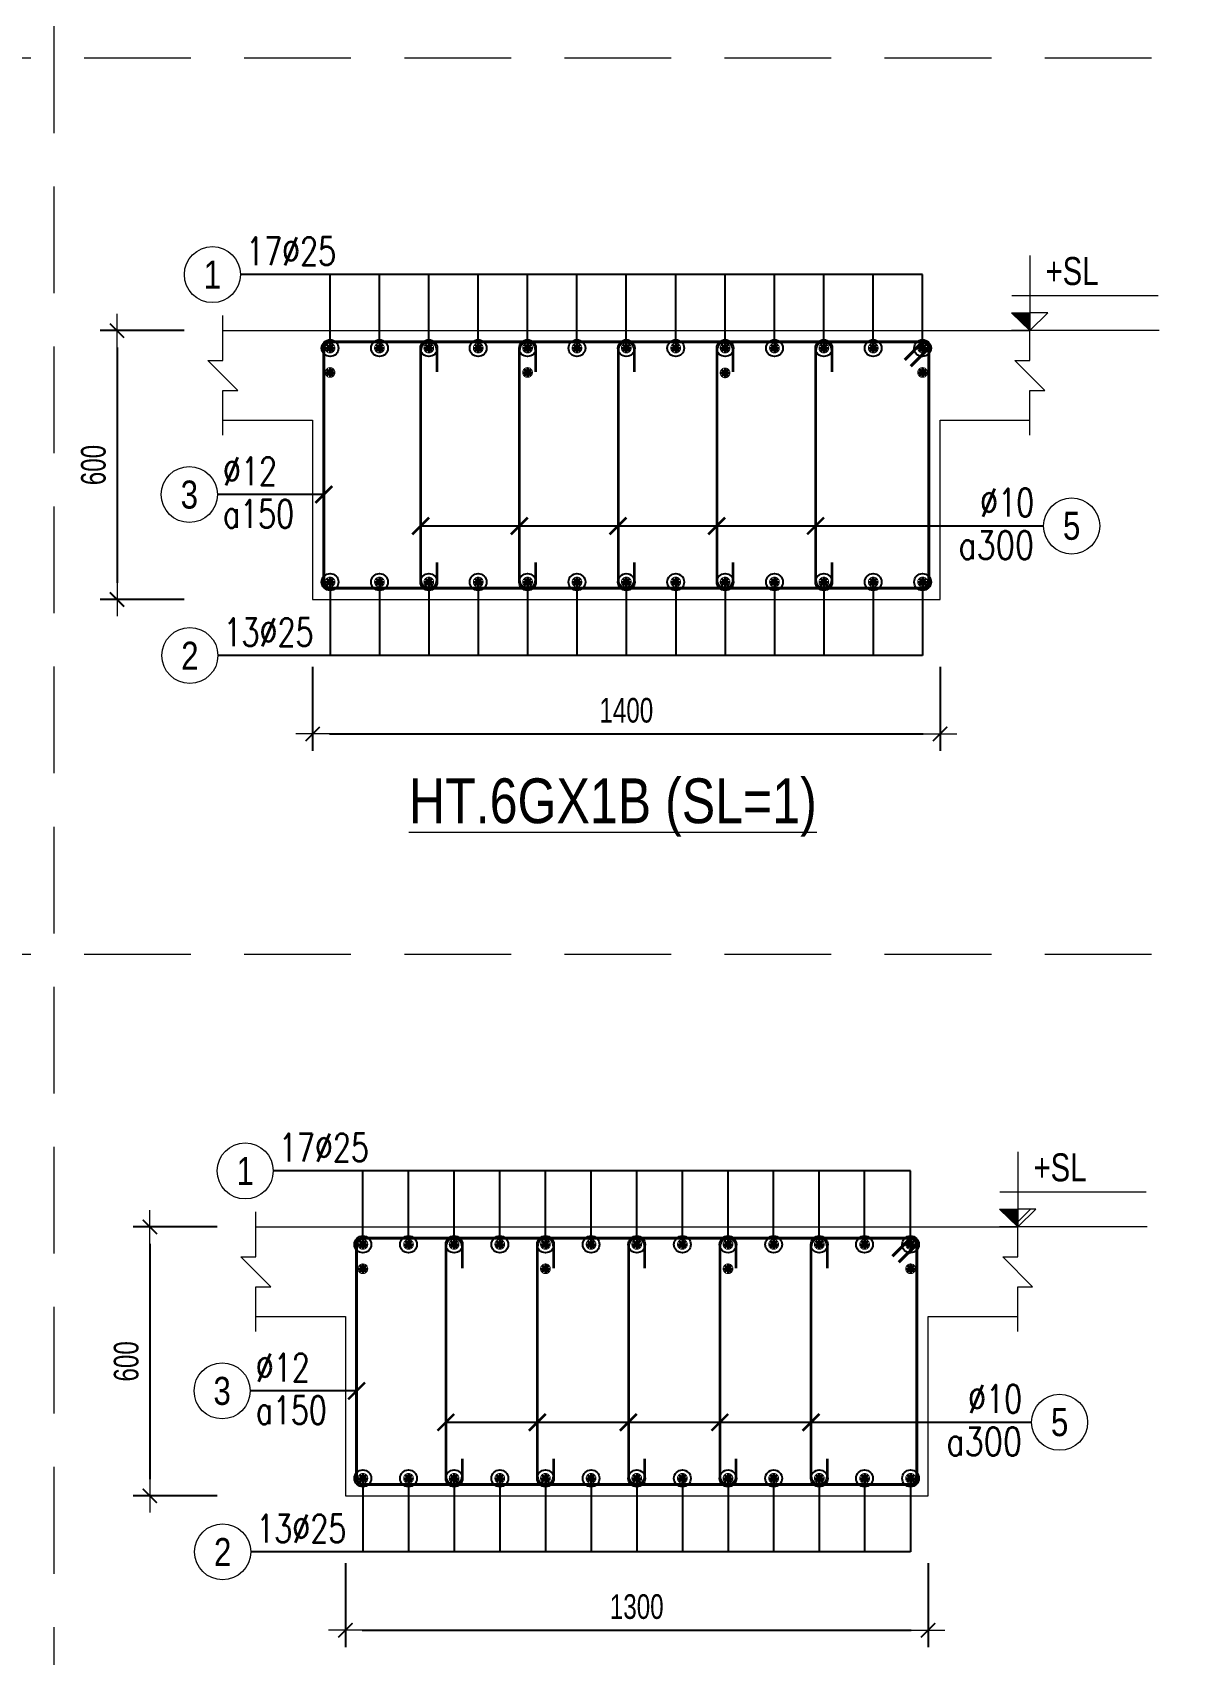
# Model space of a CAD drawing. Header units: millimetres. Extents: x 225489 to 327520, y -235866 to -221866.
# Drawn here: x 251590 to 254151, y -229428 to -225809 of the extents above; entities that cross this region are included whole.
import ezdxf
from ezdxf.enums import TextEntityAlignment as Align

# ---------------------------------------------------------------- set-up
doc = ezdxf.new("R2010")
doc.units = ezdxf.units.MM
doc.header["$PDMODE"] = 3
doc.linetypes.add('HIDDEN2', pattern=[4.762499999999999, 3.175, -1.5875])
doc.layers.get('0').update_dxf_attribs({"lineweight": 20})
doc.layers.get('Defpoints').update_dxf_attribs({"color": 151, "lineweight": 9})
for name, color, linetype, lineweight in [('NDC_S_ANNO', 7, 'Continuous', 20), ('NDC_S_CONTINUOUS', 3, 'Continuous', 20), ('NDC_S_DIM', 1, 'Continuous', 15), ('NDC_S_HIDDEN', 8, 'HIDDEN2', 13), ('NDC_S_REBAR', 4, 'Continuous', 35), ('NDC_S_STIRRUP', 4, 'Continuous', 40), ('NDC_S_TEXT SYMBOL', 7, 'Continuous', 20), ('NDC_S_THIN LINE', 8, 'Continuous', 9), ('NDC_S_VN TEXT', 7, 'Continuous', 20)]:
    doc.layers.add(name, color=color, linetype=linetype, lineweight=lineweight)
doc.styles.add('ARIAL', font='arial.ttf', dxfattribs={"width": 0.8})
doc.styles.add('NDC_ANNO', font='', dxfattribs={"width": 0.8})
doc.styles.add('NDC_DIM', font='', dxfattribs={"width": 0.75})
doc.styles.add('NDC_EN TXT', font='romans.shx', dxfattribs={"width": 0.8})
doc.styles.get('NDC_ANNO').set_extended_font_data('Dotum')
doc.styles.get('NDC_DIM').set_extended_font_data('Dotum')
doc.dimstyles.new('NDC_dim_25', dxfattribs={"dimscale": 25, "dimtxt": 2.2, "dimasz": 1.5, "dimexe": 1.5, "dimexo": 2.5, "dimgap": 1, "dimtad": 1, "dimdec": 0, "dimzin": 0, "dimdsep": 46, "dimtxsty": 'NDC_DIM', "dimblk": 'DIMMARK', "dimcen": 0.09, "dimdle": 1.2, "dimclrd": 1, "dimclre": 1, "dimclrt": 3, "dimadec": 0, "dimazin": 0, "dimtfac": 1, "dimtdec": 0, "dimtix": 1, "dimtofl": 0, "dimtmove": 0, "dimatfit": 3, "dimfxl": 6, "dimfxlon": 1, "dimtolj": 1, "dimtzin": 0, "dimarcsym": 0})

# ---------------------------------------------------------------- blocks, each defined once
blk = doc.blocks.new('kata_block_TD')
at = {"color": 6, "linetype": 'ByBlock', "lineweight": -2, "style": 'ARIAL', "width": 0.8}
blk.add_attdef('SECTDET2', text='', height=5, dxfattribs=at).set_placement((0, 7.970649532882817), align=Align.CENTER)
at = {"color": 0, "linetype": 'ByBlock', "lineweight": -2, "style": 'ARIAL', "width": 0.8}
blk.add_attdef('SECTDET1', text='', height=5, dxfattribs=at).set_placement((0, 1.470649532882817), align=Align.CENTER)
at = {"color": 3, "lineweight": 25, "style": 'ARIAL', "width": 0.8}
blk.add_attdef('SSCALE', text='', height=2.5, dxfattribs=at).set_placement((0, -3.998868953555331), align=Align.CENTER)
blk = doc.blocks.new('kata_block_CT')
at = {"layer": 'NDC_S_ANNO'}
blk.add_hatch(color=3, dxfattribs=at).paths.add_polyline_path([(0, 1.596954857557648), (-1.612010908633238, 1.596954857557648), (0, 0)])
at = {"layer": 'NDC_S_ANNO', "ltscale": 50}
h = blk.add_hatch(dxfattribs=at)
h.set_pattern_fill('ANSI31', color=256, scale=1.406250541793835, style=0)
h.set_pattern_definition([(45.00000000000001, (0, 5.456968210637569e-12), (-3.157122508925224, 3.157122508925225), [])])
h.paths.add_polyline_path([(0, 1.596954857557648), (0, 0), (1.612010908924276, 1.596954857557648)])
for p, q in [((-1.592704896858777, 3.140833880479477), (11.46947077315417, 3.140833880479477)), ((11.56125648126181, 5.456968210637569e-12), (-1.63869572513795, 5.456968210637569e-12))]:
    blk.add_line(p, q, dxfattribs=at)
for points in [[(0, 6.69495074864426), (0, 0)], [(0, 0), (-1.612010908924276, 1.596954857557648), (0, 1.596954857557648)], [(0, 0), (1.612010908924276, 1.596954857557648), (0, 1.596954857557648)]]:
    blk.add_lwpolyline(points, dxfattribs=at)
at = {"layer": 'NDC_S_ANNO', "color": 8, "ltscale": 50}
blk.add_lwpolyline([(0, 0), (-1.612010908633238, 1.596954857557648), (0, 1.596954857557648)], dxfattribs=at)
at = {"layer": 'NDC_S_TEXT SYMBOL', "color": 3, "style": 'NDC_ANNO', "width": 0.8}
blk.add_attdef('CT', (1.409564409346785, 4.068271311703938), '', height=2.5, dxfattribs=at)
blk = doc.blocks.new('DIMMARK')
at = {"layer": 'NDC_S_DIM', "color": 1}
blk.add_line((-1.5, 0), (1, 0), dxfattribs=at)
at = {"layer": 'NDC_S_DIM', "color": 2, "const_width": 0.1}
blk.add_lwpolyline([(-0.4242640687119285, -0.4242640687119285), (0.4242640687119285, 0.4242640687119285)], dxfattribs=at)
blk = doc.blocks.new('*D114')
at = {"layer": 'Defpoints', "color": 0, "transparency": 16777216}
for p in [(252214.9360591976, -227073.9738189841), (253614.9360591976, -227073.9738189841), (253614.9360591976, -227373.9738189841)]:
    blk.add_point(p, dxfattribs=at)
at = {"layer": 'NDC_S_DIM', "color": 1, "lineweight": -2, "transparency": 16777216}
for p, q in [((252214.9360591976, -227223.9738189841), (252214.9360591976, -227411.4738189841)), ((253614.9360591976, -227223.9738189841), (253614.9360591976, -227411.4738189841)), ((252252.4360591976, -227373.9738189841), (253577.4360591976, -227373.9738189841))]:
    blk.add_line(p, q, dxfattribs=at)
at = {"layer": 'NDC_S_DIM', "color": 1, "lineweight": -2, "transparency": 16777216, "xscale": 37.5, "yscale": 37.5, "zscale": 37.5, "rotation": 180}
blk.add_blockref('DIMMARK', (252214.9360591976, -227373.9738189841), dxfattribs=at)
at = {"layer": 'NDC_S_DIM', "color": 1, "lineweight": -2, "transparency": 16777216, "xscale": 37.5, "yscale": 37.5, "zscale": 37.5}
blk.add_blockref('DIMMARK', (253614.9360591976, -227373.9738189841), dxfattribs=at)
at = {"layer": 'NDC_S_DIM', "color": 3, "transparency": 16777216, "insert": (252914.9360591976, -227321.4738189841), "char_height": 55.00000000000001, "attachment_point": 5, "style": 'NDC_DIM'}
blk.add_mtext('\\A1;1400', dxfattribs=at)
blk = doc.blocks.new('kata_block_THEP')
at = {"layer": 'NDC_S_REBAR', "color": 0}
for p, q in [((-0.5, 0), (0.5, 0)), ((-0.3535533905960619, 0.353553390592424), (0.3535533905960619, -0.353553390592424)), ((0.3535533905960619, 0.353553390592424), (-0.3535533905960619, -0.353553390592424)), ((0, 0.5), (0, -0.5))]:
    blk.add_line(p, q, dxfattribs=at)
at = {"layer": 'NDC_S_REBAR', "color": 0, "const_width": 0.08333333333333334}
blk.add_lwpolyline([(-0.5, -1.818989403545856e-12, 1), (0.5000000000145519, -1.818989403545856e-12, 1), (-0.5, -1.818989403545856e-12, 1)], format="xyb", dxfattribs=at)
blk = doc.blocks.new('*U11')
blk.add_circle((-2.5, 0), 2.5)
at = {"layer": 'NDC_S_VN TEXT', "color": 3, "style": 'NDC_EN TXT', "width": 0.75}
blk.add_attdef('DK1', (0.5, 0.8455043070534884), '', height=2.5, dxfattribs=at)
at = {"layer": 'NDC_S_VN TEXT', "color": 7, "style": 'ARIAL', "width": 0.8}
blk.add_attdef('SH2', text='', height=2.5, dxfattribs=at).set_placement((-2.5, 0), align=Align.MIDDLE)
blk = doc.blocks.new('*U12')
blk.add_circle((-2.5, 0), 2.5)
at = {"layer": 'NDC_S_VN TEXT', "color": 3, "style": 'NDC_EN TXT', "width": 0.75}
for tag, p in [('DK1', (0.5, 0.8455043070534884)), ('KC1', (0.5, -2.972544307831413))]:
    blk.add_attdef(tag, p, '', height=2.5, dxfattribs=at)
at = {"layer": 'NDC_S_VN TEXT', "color": 7, "style": 'ARIAL', "width": 0.8}
blk.add_attdef('SH2', text='', height=2.5, dxfattribs=at).set_placement((-2.5, 0), align=Align.MIDDLE)
blk = doc.blocks.new('*U15')
blk.add_circle((2.5, 0), 2.5)
at = {"layer": 'NDC_S_VN TEXT', "color": 3, "style": 'NDC_EN TXT'}
for tag, width, p in [('DK2', 0.75, (-0.85, 0.8455043070534884)), ('KC2', 0.8, (-0.85, -2.972544307831413))]:
    blk.add_attdef(tag, text='', height=2.5, dxfattribs=dict(at, width=width)).set_placement(p, align=Align.RIGHT)
at = {"layer": 'NDC_S_VN TEXT', "color": 7, "style": 'ARIAL', "width": 0.8}
blk.add_attdef('SH3', text='', height=2.5, dxfattribs=at).set_placement((2.5, 0), align=Align.MIDDLE)
blk = doc.blocks.new('*D115')
at = {"layer": 'Defpoints', "color": 0, "transparency": 16777216}
for p in [(252284.6091837419, -226473.9738189841), (251778.6091837419, -227073.9738189841), (252284.6091837419, -227073.9738189841)]:
    blk.add_point(p, dxfattribs=at)
at = {"layer": 'NDC_S_DIM', "color": 1, "lineweight": -2, "transparency": 16777216}
for p, q in [((251928.6091837419, -226473.9738189841), (251741.1091837419, -226473.9738189841)), ((251778.6091837419, -226511.4738189841), (251778.6091837419, -227036.4738189841)), ((251928.6091837419, -227073.9738189841), (251741.1091837419, -227073.9738189841))]:
    blk.add_line(p, q, dxfattribs=at)
at = {"layer": 'NDC_S_DIM', "color": 1, "lineweight": -2, "transparency": 16777216, "xscale": 37.5, "yscale": 37.5, "zscale": 37.5}
for p, rotation in [((251778.6091837419, -226473.9738189841), 90), ((251778.6091837419, -227073.9738189841), 270)]:
    blk.add_blockref('DIMMARK', p, dxfattribs=dict(at, rotation=rotation))
at = {"layer": 'NDC_S_DIM', "color": 3, "transparency": 16777216, "insert": (251726.109183742, -226773.9738189841), "char_height": 55.00000000000001, "attachment_point": 5, "rotation": 90, "style": 'NDC_DIM'}
blk.add_mtext('\\A1;600', dxfattribs=at)
blk = doc.blocks.new('*D129')
at = {"layer": 'Defpoints', "color": 0, "transparency": 16777216}
for p in [(252288.1230167884, -229073.9738189818), (253588.1230167884, -229073.9738189818), (253588.1230167884, -229373.9738189818)]:
    blk.add_point(p, dxfattribs=at)
at = {"layer": 'NDC_S_DIM', "color": 1, "lineweight": -2, "transparency": 16777216}
for p, q in [((252288.1230167884, -229223.9738189818), (252288.1230167884, -229411.4738189818)), ((253588.1230167884, -229223.9738189818), (253588.1230167884, -229411.4738189818)), ((252325.6230167884, -229373.9738189818), (253550.6230167884, -229373.9738189818))]:
    blk.add_line(p, q, dxfattribs=at)
at = {"layer": 'NDC_S_DIM', "color": 1, "lineweight": -2, "transparency": 16777216, "xscale": 37.5, "yscale": 37.5, "zscale": 37.5, "rotation": 180}
blk.add_blockref('DIMMARK', (252288.1230167884, -229373.9738189818), dxfattribs=at)
at = {"layer": 'NDC_S_DIM', "color": 1, "lineweight": -2, "transparency": 16777216, "xscale": 37.5, "yscale": 37.5, "zscale": 37.5}
blk.add_blockref('DIMMARK', (253588.1230167884, -229373.9738189818), dxfattribs=at)
at = {"layer": 'NDC_S_DIM', "color": 3, "transparency": 16777216, "insert": (252938.1230167884, -229321.4738189818), "char_height": 55.00000000000001, "attachment_point": 5, "style": 'NDC_DIM'}
blk.add_mtext('\\A1;1300', dxfattribs=at)
blk = doc.blocks.new('*D128')
at = {"layer": 'Defpoints', "color": 0, "transparency": 16777216}
for p in [(252357.7961413327, -228473.9738189818), (251851.7961413327, -229073.9738189818), (252357.7961413327, -229073.9738189818)]:
    blk.add_point(p, dxfattribs=at)
at = {"layer": 'NDC_S_DIM', "color": 1, "lineweight": -2, "transparency": 16777216}
for p, q in [((252001.7961413327, -228473.9738189818), (251814.2961413327, -228473.9738189818)), ((251851.7961413327, -228511.4738189818), (251851.7961413327, -229036.4738189818)), ((252001.7961413327, -229073.9738189818), (251814.2961413327, -229073.9738189818))]:
    blk.add_line(p, q, dxfattribs=at)
at = {"layer": 'NDC_S_DIM', "color": 1, "lineweight": -2, "transparency": 16777216, "xscale": 37.5, "yscale": 37.5, "zscale": 37.5}
for p, rotation in [((251851.7961413327, -228473.9738189818), 90), ((251851.7961413327, -229073.9738189818), 270)]:
    blk.add_blockref('DIMMARK', p, dxfattribs=dict(at, rotation=rotation))
at = {"layer": 'NDC_S_DIM', "color": 3, "transparency": 16777216, "insert": (251799.2961413327, -228773.9738189818), "char_height": 55.00000000000001, "attachment_point": 5, "rotation": 90, "style": 'NDC_DIM'}
blk.add_mtext('\\A1;600', dxfattribs=at)

msp = doc.modelspace()

# ---------------------------------------------------------------- linework, layer by layer
at = {"layer": 'NDC_S_CONTINUOUS'}
for points in [[(252014.9360591976, -226473.9738189841), (252214.9360591976, -226473.9738189841), (252214.9360591976, -226473.9738189841), (253614.9360591976, -226473.9738189841), (253614.9360591976, -226473.9738189841), (253814.9360591976, -226473.9738189841)], [(252014.9360591976, -226673.9738189841), (252214.9360591976, -226673.9738189841), (252214.9360591976, -227073.9738189841), (253614.9360591976, -227073.9738189841), (253614.9360591976, -226673.9738189841), (253814.9360591976, -226673.9738189841)], [(252088.1230167884, -228473.9738189818), (252288.1230167884, -228473.9738189818), (252288.1230167884, -228473.9738189818), (253588.1230167884, -228473.9738189818), (253588.1230167884, -228473.9738189818), (253788.1230167884, -228473.9738189818)], [(252088.1230167884, -228673.9738189818), (252288.1230167884, -228673.9738189818), (252288.1230167884, -229073.9738189818), (253588.1230167884, -229073.9738189818), (253588.1230167884, -228673.9738189818), (253788.1230167884, -228673.9738189818)]]:
    msp.add_lwpolyline(points, dxfattribs=at)
at = {"layer": 'NDC_S_HIDDEN', "ltscale": 75}
for p, q in [((251637.4073254415, -221865.8761660784), (251637.4073254415, -235865.8761660625)), ((264444.9620122843, -225865.8761660739), (246514.3854507044, -225865.8761660738)), ((264444.9620122843, -227865.8761660716), (246514.3854507044, -227865.8761660715))]:
    msp.add_line(p, q, dxfattribs=at)
at = {"layer": 'NDC_S_REBAR'}
for points in [[(252492.8343960616, -226566.3185089174), (252492.8343960616, -226517.4053391076, 0.9999999999999999), (252455.9703960616, -226517.4053391076), (252455.9703960616, -227030.541818984, 0.9999999999999999), (252492.8343960616, -227030.541818984), (252492.8343960616, -226991.2849279752, -0.414213562)], [(252712.9017223336, -226566.3185089174), (252712.9017223336, -226517.4053391076, 0.9999999999999999), (252676.0377223336, -226517.4053391076), (252676.0377223336, -227030.541818984, 0.9999999999999999), (252712.9017223336, -227030.541818984), (252712.9017223336, -226991.2849279752, -0.414213562)], [(252933.235055671, -226566.3185089174), (252933.235055671, -226517.4053391076, 0.9999999999999999), (252896.371055671, -226517.4053391076), (252896.371055671, -227030.5418189841, 0.9999999999999999), (252933.235055671, -227030.5418189841), (252933.235055671, -226991.2849279752, -0.414213562)], [(253153.5683890083, -226566.3185089174), (253153.5683890083, -226517.4053391076, 0.9999999999999999), (253116.7043890083, -226517.4053391076), (253116.7043890083, -227030.5418189841, 0.9999999999999999), (253153.5683890083, -227030.5418189841), (253153.5683890083, -226991.2849279752, -0.414213562)], [(253373.9017223417, -226566.3185089175), (253373.9017223417, -226517.4053391076, 0.9999999999999999), (253337.0377223417, -226517.4053391076), (253337.0377223417, -227030.5418189841, 0.9999999999999999), (253373.9017223417, -227030.5418189841), (253373.9017223417, -226991.2849279753, -0.414213562)], [(252549.0886799284, -228566.3185089151), (252549.0886799284, -228517.4053391053, 0.9999999999999999), (252512.2246799284, -228517.4053391053), (252512.2246799284, -229030.5418189818, 0.9999999999999999), (252549.0886799284, -229030.5418189818), (252549.0886799284, -228991.2849279729, -0.414213562)], [(252753.0213536524, -228566.3185089151), (252753.0213536524, -228517.4053391053, 0.9999999999999999), (252716.1573536524, -228517.4053391053), (252716.1573536524, -229030.5418189818, 0.9999999999999999), (252753.0213536524, -229030.5418189818), (252753.0213536524, -228991.2849279729, -0.414213562)], [(252956.4220132618, -228566.3185089152), (252956.4220132618, -228517.4053391053, 0.9999999999999999), (252919.5580132617, -228517.4053391053), (252919.5580132617, -229030.5418189818, 0.9999999999999999), (252956.4220132618, -229030.5418189818), (252956.4220132618, -228991.284927973, -0.414213562)], [(253160.3546869776, -228566.3185089152), (253160.3546869776, -228517.4053391053, 0.9999999999999999), (253123.4906869776, -228517.4053391053), (253123.4906869776, -229030.5418189818, 0.9999999999999999), (253160.3546869776, -229030.5418189818), (253160.3546869776, -228991.284927973, -0.414213562)], [(253363.7553465991, -228566.3185089152), (253363.7553465991, -228517.4053391053, 0.9999999999999999), (253326.8913465991, -228517.4053391053), (253326.8913465991, -229030.5418189818, 0.9999999999999999), (253363.7553465991, -229030.5418189818), (253363.7553465991, -228991.284927973, -0.414213562)]]:
    msp.add_lwpolyline(points, format="xyb", dxfattribs=at)
at = {"layer": 'NDC_S_STIRRUP'}
for points in [[(253535.9360591976, -226538.9738189841), (253575.9360591976, -226498.9738189841, -0.414213562), (253589.9360591976, -226512.9738189841), (253589.9360591976, -227034.9738189841, -0.414213562), (253575.9360591976, -227048.9738189841), (252253.9360591976, -227048.9738189841, -0.414213562), (252239.9360591976, -227034.9738189841), (252239.9360591976, -226512.9738189841, -0.414213562), (252253.9360591976, -226498.9738189841), (253575.9360591976, -226498.9738189841, -0.414213562), (253589.9360591976, -226512.9738189841), (253549.9360591976, -226552.9738189841)], [(253509.1230167884, -228538.9738189818), (253549.1230167884, -228498.9738189818, -0.414213562), (253563.1230167884, -228512.9738189818), (253563.1230167884, -229034.9738189818, -0.414213562), (253549.1230167884, -229048.9738189818), (252327.1230167884, -229048.9738189818, -0.414213562), (252313.1230167884, -229034.9738189818), (252313.1230167884, -228512.9738189818, -0.414213562), (252327.1230167884, -228498.9738189818), (253549.1230167884, -228498.9738189818, -0.414213562), (253563.1230167884, -228512.9738189818), (253523.1230167884, -228552.9738189818)]]:
    msp.add_lwpolyline(points, format="xyb", dxfattribs=at)
at = {"layer": 'NDC_S_THIN LINE'}
for points in [[(252014.9360591976, -226707.3071523174), (252014.9360591976, -226607.3071523174), (252048.2693925309, -226607.3071523174), (251981.6027258643, -226540.6404856507), (252014.9360591977, -226540.6404856507), (252014.9360591977, -226440.6404856507)], [(253814.9360591976, -226707.3071523174), (253814.9360591976, -226607.3071523174), (253848.2693925309, -226607.3071523174), (253781.6027258643, -226540.6404856507), (253814.9360591977, -226540.6404856507), (253814.9360591977, -226440.6404856507)], [(252088.1230167884, -228707.3071523152), (252088.1230167884, -228607.3071523152), (252121.4563501217, -228607.3071523152), (252054.789683455, -228540.6404856485), (252088.1230167884, -228540.6404856485), (252088.1230167884, -228440.6404856485)], [(253788.1230167884, -228707.3071523152), (253788.1230167884, -228607.3071523152), (253821.4563501217, -228607.3071523152), (253754.789683455, -228540.6404856485), (253788.1230167884, -228540.6404856485), (253788.1230167884, -228440.6404856485)]]:
    msp.add_lwpolyline(points, dxfattribs=at)

# ---------------------------------------------------------------- block references
at = {"layer": 'NDC_S_REBAR', "xscale": 22, "yscale": 22, "zscale": 22}
for p in [(252253.9360591976, -226512.9738189841), (252364.1027258643, -226512.9738189841), (252474.269392531, -226512.9738189841), (252584.4360591976, -226512.9738189841), (252694.6027258643, -226512.9738189841), (252804.769392531, -226512.9738189841), (252914.9360591976, -226512.9738189841), (253025.1027258643, -226512.9738189841), (253135.269392531, -226512.9738189841), (253245.4360591976, -226512.9738189841), (253355.6027258643, -226512.9738189841), (253465.769392531, -226512.9738189841), (253575.9360591976, -226512.9738189841), (252253.9360591976, -226567.4467240699), (252694.6027258643, -226567.4467240699), (253135.1363890082, -226568.2760101637), (253575.9360591976, -226567.4467240699), (252253.9360591976, -227034.9738189841), (252364.1027258643, -227034.9738189841), (252474.269392531, -227034.9738189841), (252584.4360591976, -227034.9738189841), (252694.6027258643, -227034.9738189841), (252804.769392531, -227034.9738189841), (252914.9360591976, -227034.9738189841), (253025.1027258643, -227034.9738189841), (253135.269392531, -227034.9738189841), (253245.4360591976, -227034.9738189841), (253355.6027258643, -227034.9738189841), (253465.769392531, -227034.9738189841), (253575.9360591976, -227034.9738189841), (252327.1230167884, -228512.9738189818), (252428.9563501217, -228512.9738189818), (252530.789683455, -228512.9738189818), (252632.6230167884, -228512.9738189818), (252734.4563501217, -228512.9738189818), (252836.289683455, -228512.9738189818), (252938.1230167884, -228512.9738189818), (253039.9563501217, -228512.9738189818), (253141.789683455, -228512.9738189818), (253243.6230167884, -228512.9738189818), (253345.4563501217, -228512.9738189818), (253446.5885080677, -228513.1405807621), (253549.1230167884, -228512.9738189818), (252327.1230167884, -228567.4467240676), (252734.4563501217, -228567.4467240678), (253141.789683455, -228567.4467240678), (253549.1230167884, -228567.4467240676), (252327.1230167884, -229034.9738189818), (252428.9563501217, -229034.9738189818), (252530.789683455, -229034.9738189818), (252632.6230167884, -229034.9738189818), (252734.4563501217, -229034.9738189818), (252836.289683455, -229034.9738189818), (252938.1230167884, -229034.9738189818), (253039.9563501217, -229034.9738189818), (253141.789683455, -229034.9738189818), (253243.6230167884, -229034.9738189818), (253345.4563501217, -229034.9738189818), (253446.5885080677, -229035.1405807621), (253549.1230167884, -229034.9738189818)]:
    msp.add_blockref('kata_block_THEP', p, dxfattribs=at)
at = {"layer": 'NDC_S_THIN LINE', "xscale": 25, "yscale": 25, "zscale": 25}
for name, p, values in [('*U11', (252053.9360591976, -226348.9738189841), {'SH2': '1', 'DK1': '17%%c25'}), ('*U12', (252002.4360591976, -226839.7944895937), {'SH2': '3', 'DK1': '%%c12', 'KC1': 'a150'}), ('*U15', (253845.9922580619, -226909.9642258603), {'SH3': '5', 'DK2': '%%c10', 'KC2': 'a300'}), ('*U11', (252003.6270908208, -227198.9738189841), {'SH2': '2', 'DK1': '13%%c25'}), ('*U11', (252127.1230167884, -228348.9738189818), {'SH2': '1', 'DK1': '17%%c25'}), ('*U12', (252075.6230167884, -228839.7944895914), {'SH2': '3', 'DK1': '%%c12', 'KC1': 'a150'}), ('*U15', (253819.1792156526, -228909.9642258581), {'SH3': '5', 'DK2': '%%c10', 'KC2': 'a300'}), ('*U11', (252076.8140484115, -229198.9738189818), {'SH2': '2', 'DK1': '13%%c25'})]:
    msp.add_blockref(name, p, dxfattribs=at).add_auto_attribs(values)
at = {"layer": 'NDC_S_VN TEXT', "xscale": 25, "yscale": 25, "zscale": 25}
for p in [(253814.9360591976, -226473.9738189841), (253788.1230167884, -228473.9738189818)]:
    msp.add_blockref('kata_block_CT', p, dxfattribs=at).add_auto_attribs({'CT': '+SL'})
at = {"layer": 'NDC_S_VN TEXT'}
ref = msp.add_blockref('kata_block_TD', (252884.9614654274, -227602.5539007183), dxfattribs=dict(at, xscale=20, yscale=20, zscale=20))
ref.add_attrib('SECTDET1', '%%uHT.6GX1B (SL=1)', dxfattribs={"layer": '0', "color": 0, "linetype": 'ByBlock', "lineweight": -2, "height": 100, "style": 'ARIAL', "width": 0.8}).set_placement((252884.9614654274, -227573.1409100607), align=Align.CENTER)

# ---------------------------------------------------------------- dimensions: what is measured, and where the dimension line sits
at = {"layer": 'NDC_S_DIM'}
for base, p1, p2, picture, middle in [((251778.6091837419, -227073.9738189841), (252284.6091837419, -226473.9738189841), (252284.6091837419, -227073.9738189841), '*D115', (251726.109183742, -226773.9738189841)), ((251851.7961413327, -229073.9738189818), (252357.7961413327, -228473.9738189818), (252357.7961413327, -229073.9738189818), '*D128', (251799.2961413327, -228773.9738189818))]:
    dim = msp.add_linear_dim(base=base, p1=p1, p2=p2, angle=270, dimstyle='NDC_dim_25', dxfattribs=at)
    dim.commit()
    dim.dimension.update_dxf_attribs({"geometry": picture, "text_midpoint": middle})
for base, p1, p2, picture, middle in [((253614.9360591976, -227373.9738189841), (252214.9360591976, -227073.9738189841), (253614.9360591976, -227073.9738189841), '*D114', (252914.9360591976, -227321.4738189841)), ((253588.1230167884, -229373.9738189818), (252288.1230167884, -229073.9738189818), (253588.1230167884, -229073.9738189818), '*D129', (252938.1230167884, -229321.4738189818))]:
    dim = msp.add_linear_dim(base=base, p1=p1, p2=p2, dimstyle='NDC_dim_25', dxfattribs=at)
    dim.commit()
    dim.dimension.update_dxf_attribs({"geometry": picture, "text_midpoint": middle})

# ---------------------------------------------------------------- leaders
at = {"layer": 'NDC_S_THIN LINE'}
for points, override in [([(252253.9360591976, -226512.9738189841), (252253.9360591976, -226348.9738189841), (252053.9360591976, -226348.9738189841)], {"dimldrblk": 'DotBlank'}), ([(253575.9360591976, -226512.9738189841), (253575.9360591976, -226348.9738189841), (252053.9360591976, -226348.9738189841)], {"dimldrblk": 'DotBlank'}), ([(252364.1027258644, -226512.9738189841), (252364.1027258644, -226348.9738189841), (252164.1027258644, -226348.9738189841)], {"dimldrblk": 'DotBlank'}), ([(252474.269392531, -226512.9738189841), (252474.269392531, -226348.9738189841), (252274.269392531, -226348.9738189841)], {"dimldrblk": 'DotBlank'}), ([(252584.4360591976, -226512.9738189841), (252584.4360591976, -226348.9738189841), (252384.4360591976, -226348.9738189841)], {"dimldrblk": 'DotBlank'}), ([(252694.6027258644, -226512.9738189841), (252694.6027258644, -226348.9738189841), (252494.6027258644, -226348.9738189841)], {"dimldrblk": 'DotBlank'}), ([(252804.769392531, -226512.9738189841), (252804.769392531, -226348.9738189841), (252604.769392531, -226348.9738189841)], {"dimldrblk": 'DotBlank'}), ([(252914.9360591976, -226512.9738189841), (252914.9360591976, -226348.9738189841), (252714.9360591976, -226348.9738189841)], {"dimldrblk": 'DotBlank'}), ([(253025.1027258643, -226512.9738189841), (253025.1027258643, -226348.9738189841), (252825.1027258643, -226348.9738189841)], {"dimldrblk": 'DotBlank'}), ([(253135.2693925311, -226512.9738189841), (253135.2693925311, -226348.9738189841), (252935.2693925311, -226348.9738189841)], {"dimldrblk": 'DotBlank'}), ([(253245.4360591978, -226512.9738189841), (253245.4360591978, -226348.9738189841), (253045.4360591978, -226348.9738189841)], {"dimldrblk": 'DotBlank'}), ([(253355.6027258643, -226512.9738189841), (253355.6027258643, -226348.9738189841), (253155.6027258643, -226348.9738189841)], {"dimldrblk": 'DotBlank'}), ([(253465.7693925311, -226512.9738189841), (253465.7693925311, -226348.9738189841), (253265.7693925311, -226348.9738189841)], {"dimldrblk": 'DotBlank'}), ([(252239.9360591976, -226839.7944895937), (252002.4360591976, -226839.7944895937)], {"dimldrblk": 'ArchTick'}), ([(252455.9703960616, -226909.9642258603), (253845.9922580619, -226909.9642258603)], {"dimldrblk": 'ArchTick'}), ([(252676.0377223336, -226909.9642258603), (253845.9922580619, -226909.9642258603)], {"dimldrblk": 'ArchTick'}), ([(252896.371055671, -226909.9642258603), (253845.9922580619, -226909.9642258603)], {"dimldrblk": 'ArchTick'}), ([(253116.7043890083, -226909.9642258603), (253468.5439793928, -226909.9642258603)], {"dimldrblk": 'ArchTick'}), ([(253337.0377223417, -226909.9642258603), (253657.1351152047, -226909.9642258603)], {"dimldrblk": 'ArchTick'}), ([(252253.9360591976, -227034.9738189841), (252253.9360591976, -227198.9738189841), (252003.6270908208, -227198.9738189841)], {"dimldrblk": 'DotBlank'}), ([(253575.9360591976, -227034.9738189841), (253575.9360591976, -227198.9738189841), (252003.6270908208, -227198.9738189841)], {"dimldrblk": 'DotBlank'}), ([(252364.1027258644, -227034.9738189841), (252364.1027258644, -227198.9738189841), (252113.7937574876, -227198.9738189841)], {"dimldrblk": 'DotBlank'}), ([(252474.269392531, -227034.9738189841), (252474.269392531, -227198.9738189841), (252223.9604241541, -227198.9738189841)], {"dimldrblk": 'DotBlank'}), ([(252584.4360591976, -227034.9738189841), (252584.4360591976, -227198.9738189841), (252334.1270908208, -227198.9738189841)], {"dimldrblk": 'DotBlank'}), ([(252694.6027258644, -227034.9738189841), (252694.6027258644, -227198.9738189841), (252444.2937574876, -227198.9738189841)], {"dimldrblk": 'DotBlank'}), ([(252804.769392531, -227034.9738189841), (252804.769392531, -227198.9738189841), (252554.4604241541, -227198.9738189841)], {"dimldrblk": 'DotBlank'}), ([(252914.9360591976, -227034.9738189841), (252914.9360591976, -227198.9738189841), (252664.6270908208, -227198.9738189841)], {"dimldrblk": 'DotBlank'}), ([(253025.1027258643, -227034.9738189841), (253025.1027258643, -227198.9738189841), (252774.7937574874, -227198.9738189841)], {"dimldrblk": 'DotBlank'}), ([(253135.2693925311, -227034.9738189841), (253135.2693925311, -227198.9738189841), (252884.9604241543, -227198.9738189841)], {"dimldrblk": 'DotBlank'}), ([(253245.4360591978, -227034.9738189841), (253245.4360591978, -227198.9738189841), (252995.127090821, -227198.9738189841)], {"dimldrblk": 'DotBlank'}), ([(253355.6027258643, -227034.9738189841), (253355.6027258643, -227198.9738189841), (253105.2937574874, -227198.9738189841)], {"dimldrblk": 'DotBlank'}), ([(253465.7693925311, -227034.9738189841), (253465.7693925311, -227198.9738189841), (253215.4604241543, -227198.9738189841)], {"dimldrblk": 'DotBlank'}), ([(252327.1230167884, -228512.9738189818), (252327.1230167884, -228348.9738189818), (252127.1230167884, -228348.9738189818)], {"dimldrblk": 'DotBlank'}), ([(253549.1230167884, -228512.9738189818), (253549.1230167884, -228348.9738189818), (252127.1230167884, -228348.9738189818)], {"dimldrblk": 'DotBlank'}), ([(252428.9563501217, -228512.9738189818), (252428.9563501217, -228348.9738189818), (252228.9563501217, -228348.9738189818)], {"dimldrblk": 'DotBlank'}), ([(252530.7896834549, -228512.9738189818), (252530.7896834549, -228348.9738189818), (252330.7896834549, -228348.9738189818)], {"dimldrblk": 'DotBlank'}), ([(252632.6230167884, -228512.9738189818), (252632.6230167884, -228348.9738189818), (252432.6230167884, -228348.9738189818)], {"dimldrblk": 'DotBlank'}), ([(252734.4563501216, -228512.9738189818), (252734.4563501216, -228348.9738189818), (252534.4563501216, -228348.9738189818)], {"dimldrblk": 'DotBlank'}), ([(252836.2896834549, -228512.9738189818), (252836.2896834549, -228348.9738189818), (252636.2896834549, -228348.9738189818)], {"dimldrblk": 'DotBlank'}), ([(252938.1230167882, -228512.9738189818), (252938.1230167882, -228348.9738189818), (252738.1230167882, -228348.9738189818)], {"dimldrblk": 'DotBlank'}), ([(253039.9563501216, -228512.9738189818), (253039.9563501216, -228348.9738189818), (252839.9563501216, -228348.9738189818)], {"dimldrblk": 'DotBlank'}), ([(253141.7896834549, -228512.9738189818), (253141.7896834549, -228348.9738189818), (252941.7896834549, -228348.9738189818)], {"dimldrblk": 'DotBlank'}), ([(253243.6230167882, -228512.9738189818), (253243.6230167882, -228348.9738189818), (253043.6230167882, -228348.9738189818)], {"dimldrblk": 'DotBlank'}), ([(253345.4563501216, -228512.9738189818), (253345.4563501216, -228348.9738189818), (253145.4563501216, -228348.9738189818)], {"dimldrblk": 'DotBlank'}), ([(253446.4217462873, -228512.9738189818), (253446.4217462873, -228348.9738189818), (253246.4217462873, -228348.9738189818)], {"dimldrblk": 'DotBlank'}), ([(252313.1230167884, -228839.7944895914), (252075.6230167884, -228839.7944895914)], {"dimldrblk": 'ArchTick'}), ([(252512.2246799284, -228909.9642258581), (253819.1792156526, -228909.9642258581)], {"dimldrblk": 'ArchTick'}), ([(252716.1573536524, -228909.9642258581), (253819.1792156526, -228909.9642258581)], {"dimldrblk": 'ArchTick'}), ([(252919.5580132617, -228909.9642258581), (253819.1792156526, -228909.9642258581)], {"dimldrblk": 'ArchTick'}), ([(253123.4906869776, -228909.9642258581), (253541.7309369835, -228909.9642258581)], {"dimldrblk": 'ArchTick'}), ([(253326.8913465991, -228909.9642258581), (253630.3220727954, -228909.9642258581)], {"dimldrblk": 'ArchTick'}), ([(252327.1230167884, -229034.9738189818), (252327.1230167884, -229198.9738189818), (252076.8140484115, -229198.9738189818)], {"dimldrblk": 'DotBlank'}), ([(253549.1230167884, -229034.9738189818), (253549.1230167884, -229198.9738189818), (252076.8140484115, -229198.9738189818)], {"dimldrblk": 'DotBlank'}), ([(252428.9563501217, -229034.9738189818), (252428.9563501217, -229198.9738189818), (252178.6473817449, -229198.9738189818)], {"dimldrblk": 'DotBlank'}), ([(252530.7896834549, -229034.9738189818), (252530.7896834549, -229198.9738189818), (252280.480715078, -229198.9738189818)], {"dimldrblk": 'DotBlank'}), ([(252632.6230167884, -229034.9738189818), (252632.6230167884, -229198.9738189818), (252382.3140484116, -229198.9738189818)], {"dimldrblk": 'DotBlank'}), ([(252734.4563501216, -229034.9738189818), (252734.4563501216, -229198.9738189818), (252484.1473817447, -229198.9738189818)], {"dimldrblk": 'DotBlank'}), ([(252836.2896834549, -229034.9738189818), (252836.2896834549, -229198.9738189818), (252585.980715078, -229198.9738189818)], {"dimldrblk": 'DotBlank'}), ([(252938.1230167882, -229034.9738189818), (252938.1230167882, -229198.9738189818), (252687.8140484114, -229198.9738189818)], {"dimldrblk": 'DotBlank'}), ([(253039.9563501216, -229034.9738189818), (253039.9563501216, -229198.9738189818), (252789.6473817447, -229198.9738189818)], {"dimldrblk": 'DotBlank'}), ([(253141.7896834549, -229034.9738189818), (253141.7896834549, -229198.9738189818), (252891.480715078, -229198.9738189818)], {"dimldrblk": 'DotBlank'}), ([(253243.6230167882, -229034.9738189818), (253243.6230167882, -229198.9738189818), (252993.3140484114, -229198.9738189818)], {"dimldrblk": 'DotBlank'}), ([(253345.4563501216, -229034.9738189818), (253345.4563501216, -229198.9738189818), (253095.1473817447, -229198.9738189818)], {"dimldrblk": 'DotBlank'}), ([(253446.4217462873, -229034.9738189818), (253446.4217462873, -229198.9738189818), (253196.1127779105, -229198.9738189818)], {"dimldrblk": 'DotBlank'})]:
    msp.add_leader(points, dimstyle='NDC_dim_25', override=override, dxfattribs=at)

doc.saveas('drawing.dxf')
